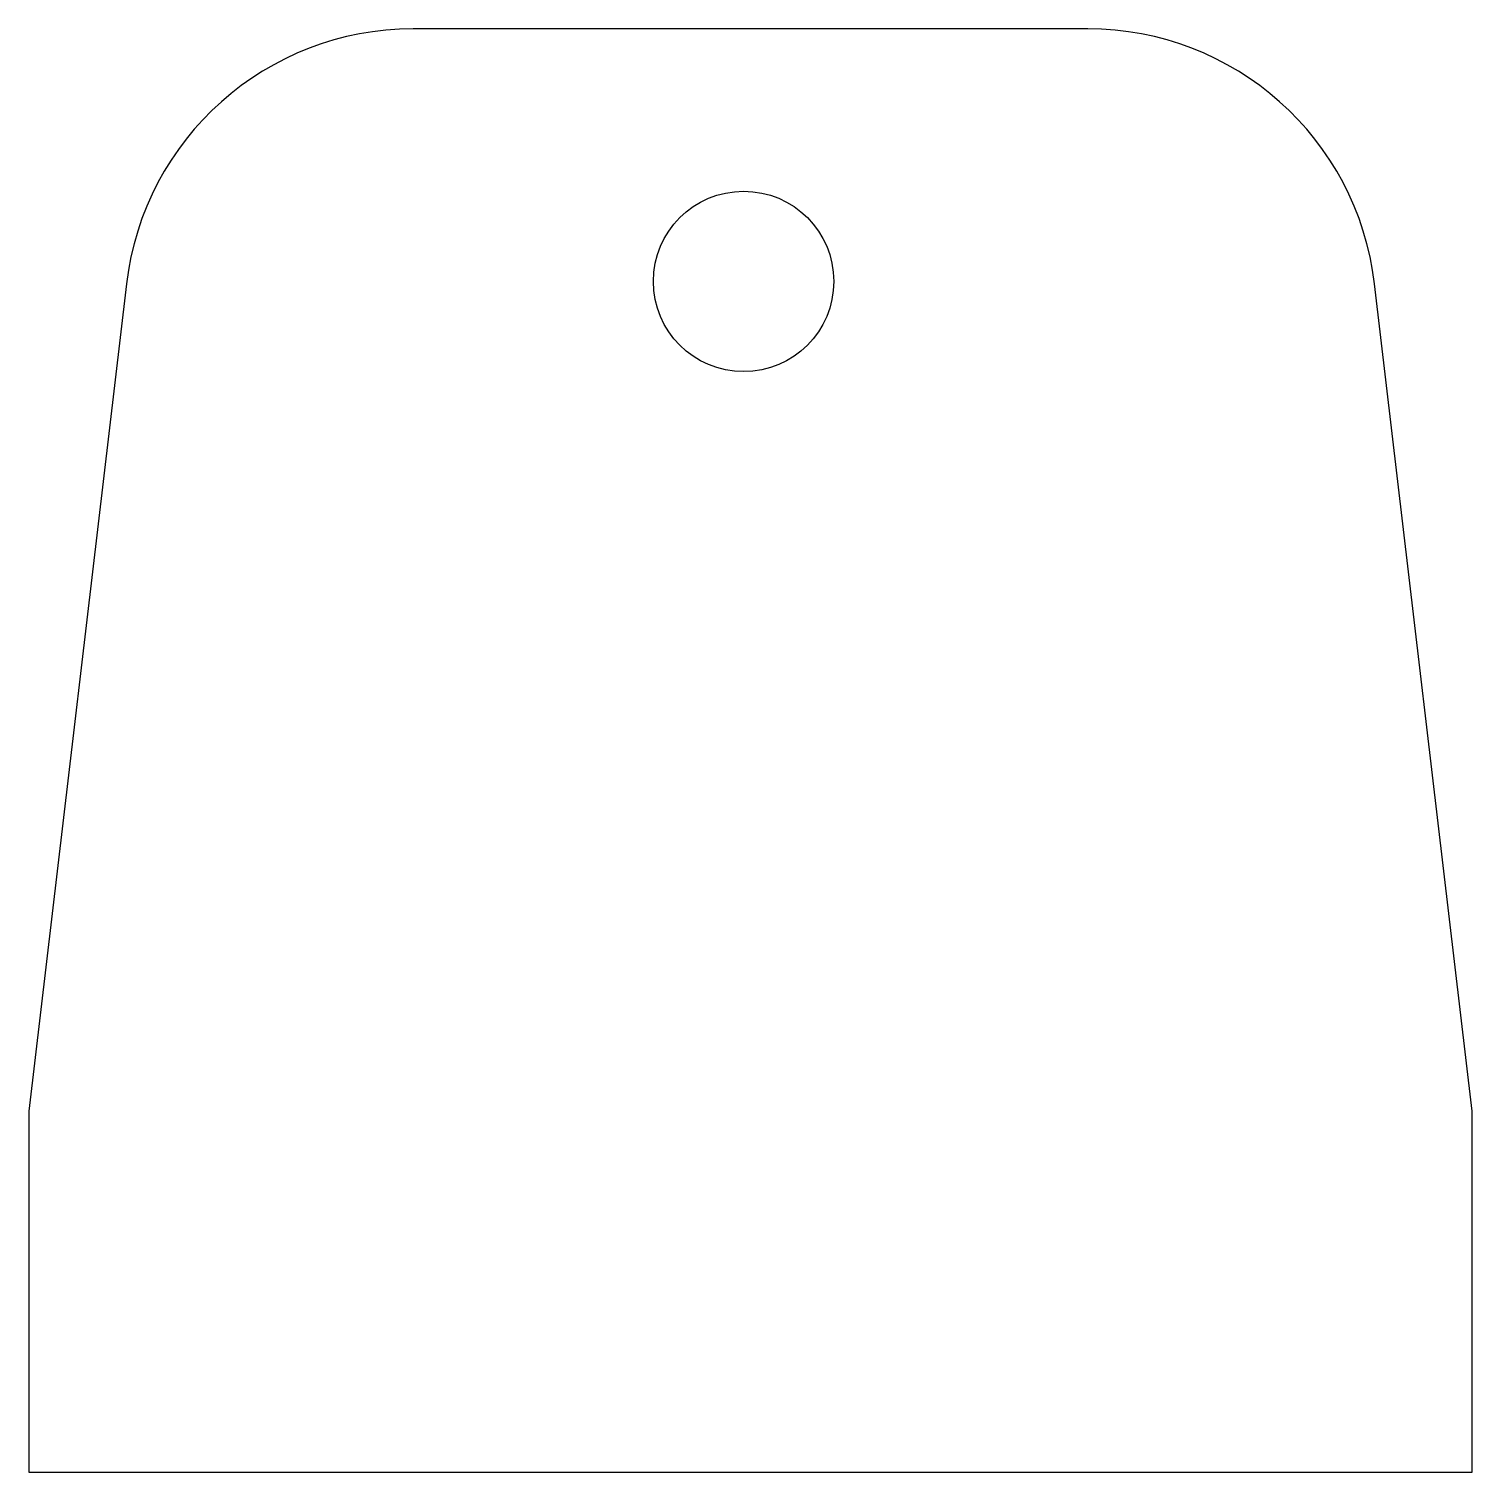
# Model space of a CAD drawing. Header units: millimetres. Extents: x -20 to 20, y 0 to 40.
import ezdxf

# ---------------------------------------------------------------- set-up
doc = ezdxf.new("R2010")
doc.units = ezdxf.units.MM

msp = doc.modelspace()

# ---------------------------------------------------------------- linework, layer by layer
at = {"color": 7, "linetype": 'Continuous', "lineweight": 25}
for p, q in [((9.35, 40), (-9.35, 40)), ((-17.295, 32.937), (-20, 10)), ((20, 10), (17.295, 32.937)), ((-20, 10), (-20, 0)), ((20, 0), (20, 10)), ((-20, 0), (20, 0))]:
    msp.add_line(p, q, dxfattribs=at)
msp.add_circle((-0.192, 33), 2.5, dxfattribs=at)
for centre, start, end in [((9.35, 32), 6.7263, 90), ((-9.35, 32), 90, 173.2737)]:
    msp.add_arc(centre, 8, start, end, dxfattribs=at)

doc.saveas('drawing.dxf')
